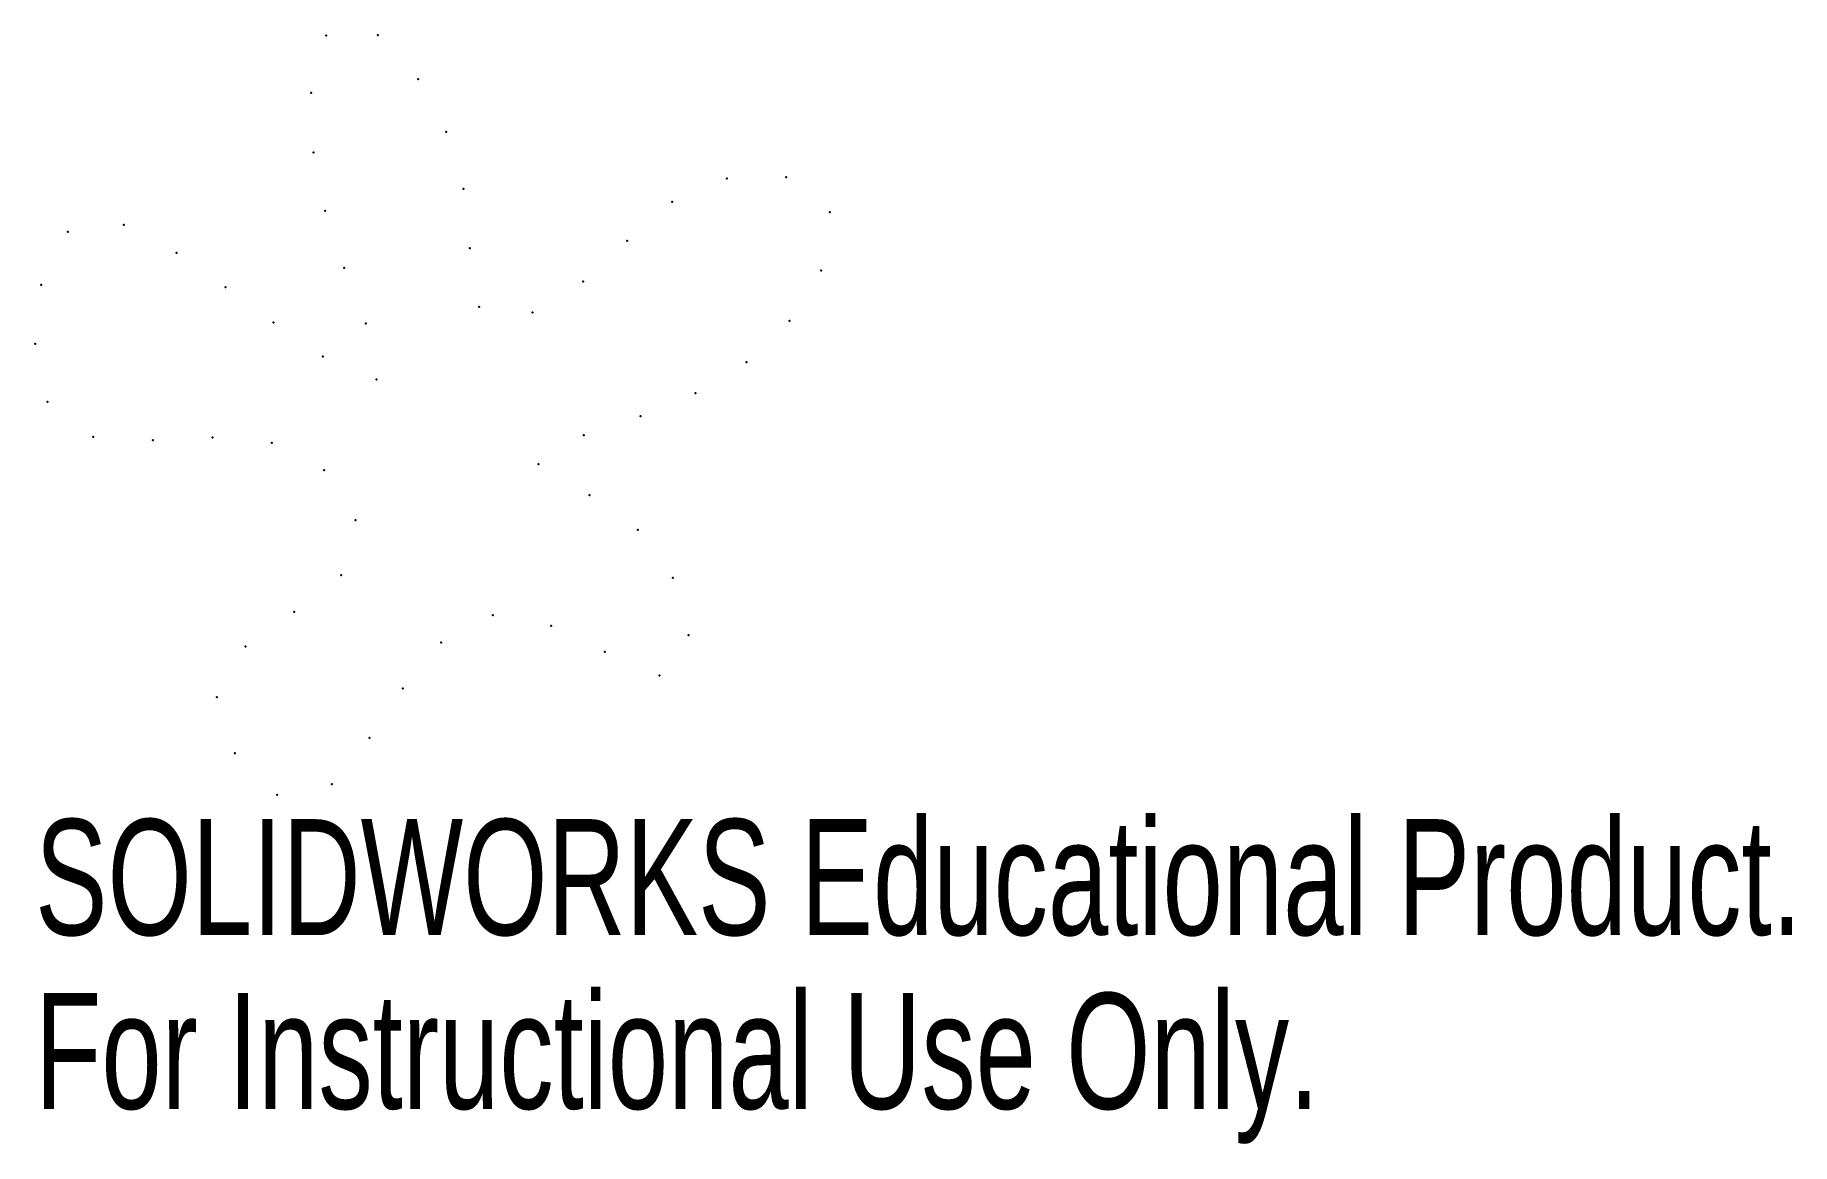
# Model space of a CAD drawing. Header units: millimetres. Extents: x 11.1 to 84.4, y 46.2 to 92.4.
import ezdxf

# ---------------------------------------------------------------- set-up
doc = ezdxf.new("R2010")
doc.units = ezdxf.units.MM
doc.header["$PDSIZE"] = -1
doc.styles.add('SLDTEXTSTYLE0', font='TXT', dxfattribs={"width": 0.7})

msp = doc.modelspace()

# ---------------------------------------------------------------- linework, layer by layer
at = {"color": 7, "linetype": 'Continuous'}
for p in [(23.26, 92.397), (25.428, 92.413), (27.097, 90.575), (22.644, 90.009), (28.277, 88.384), (22.739, 87.521), (42.451, 86.493), (28.998, 86.003), (39.974, 86.434), (23.231, 85.08), (37.698, 85.458), (44.279, 85.028), (14.827, 84.496), (12.486, 84.207), (35.814, 83.831), (17.029, 83.34), (29.254, 83.525), (24.015, 82.714), (33.987, 82.137), (43.911, 82.604), (11.385, 82.005), (19.066, 81.904), (29.649, 81.079), (31.866, 80.843), (21.076, 80.429), (24.925, 80.393), (42.591, 80.499), (11.129, 79.533), (23.125, 79.01), (40.798, 78.775), (25.367, 78.049), (11.645, 77.113), (38.671, 77.483), (36.372, 76.522), (13.554, 75.654), (16.036, 75.52), (18.526, 75.637), (34.008, 75.733), (21.002, 75.415), (23.182, 74.266), (32.121, 74.514), (34.245, 73.225), (24.497, 72.184), (36.272, 71.784), (23.894, 69.891), (37.729, 69.782), (21.932, 68.363), (30.224, 68.228), (32.65, 67.782), (19.907, 66.913), (28.058, 67.079), (34.892, 66.695), (38.375, 67.388), (37.173, 65.712), (18.713, 64.806), (26.466, 65.167), (25.071, 63.101), (19.464, 62.466), (23.499, 61.174), (21.22, 60.736)]:
    msp.add_point(p, dxfattribs=at)

# ---------------------------------------------------------------- texts
at = {"color": 7, "linetype": 'Continuous', "char_height": 4.83362, "attachment_point": 1, "style": 'SLDTEXTSTYLE0'}
for s, insert in [('SOLIDWORKS Educational Product.', (11.129, 59.716)), ('For Instructional Use Only.', (11.129, 52.466))]:
    msp.add_mtext(s, dxfattribs=dict(at, insert=insert))

doc.saveas('drawing.dxf')
